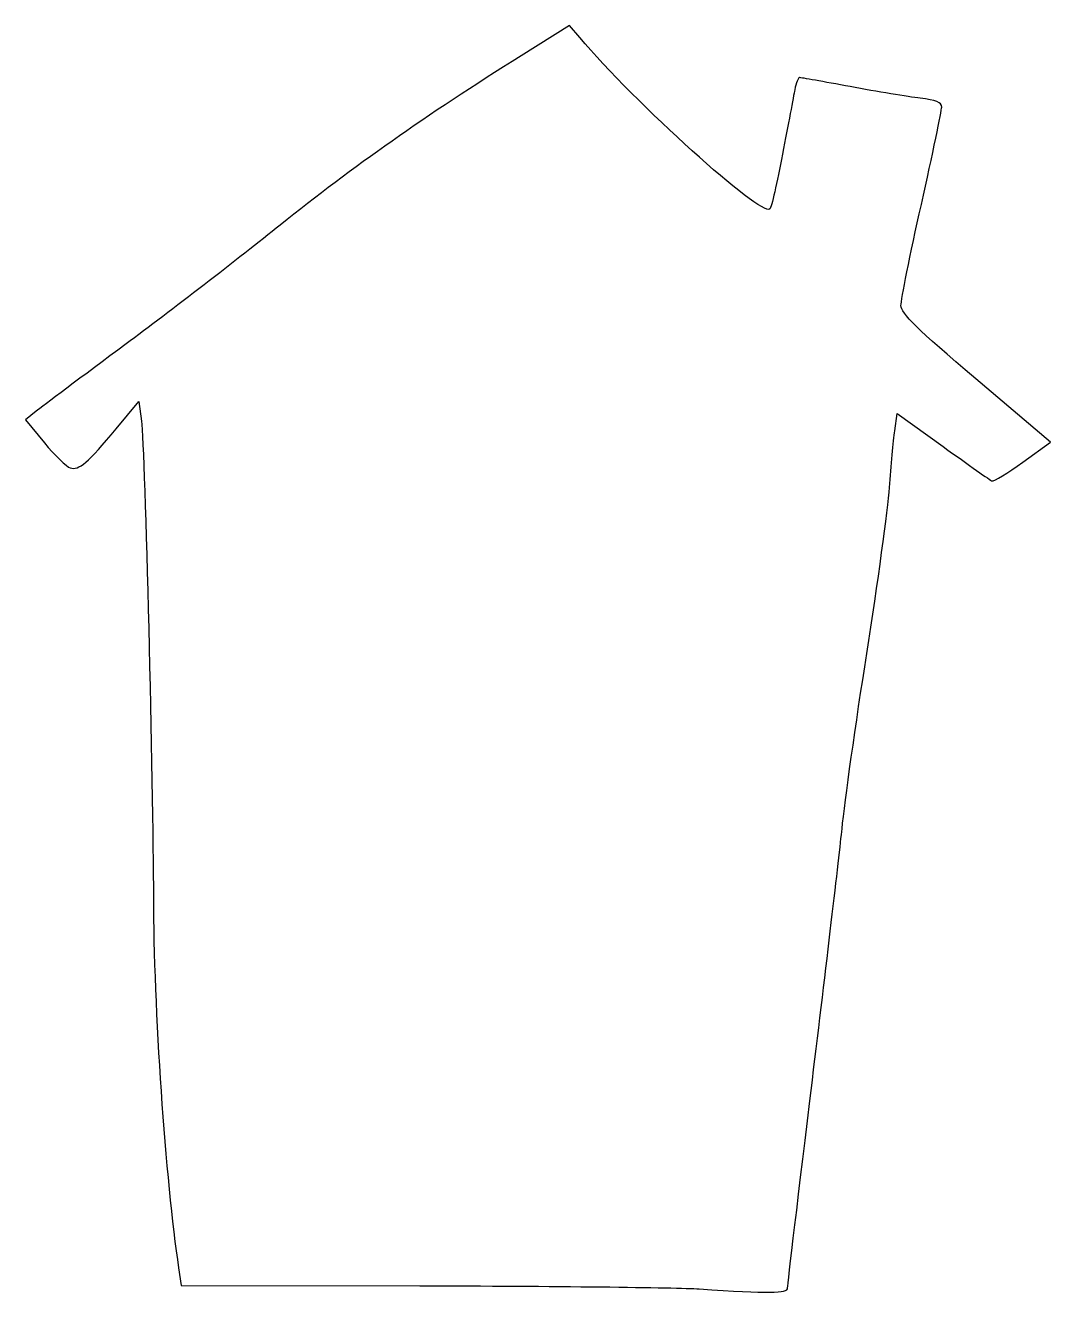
# Model space of a CAD drawing. Header units: centimetres. Extents: x -10.9 to 6.6, y -12.4 to 9.3.
import ezdxf

# ---------------------------------------------------------------- set-up
doc = ezdxf.new("R2010")
doc.units = ezdxf.units.CM
doc.header["$MEASUREMENT"] = 0
doc.layers.add('Layer 1', color=7, linetype='Continuous')

msp = doc.modelspace()

# ---------------------------------------------------------------- linework, layer by layer
at = {"layer": 'Layer 1'}
msp.add_open_spline([(0.59671, -12.30626), (0.21272, -12.28043), (-1.93962, -12.25626), (-4.18627, -12.25254), (-4.18627, -12.25254), (-4.18627, -12.25254), (-8.27107, -12.24578), (-8.27107, -12.24578), (-8.27107, -12.24578), (-8.27107, -12.24578), (-8.31777, -11.9426), (-8.31777, -11.9426), (-8.31777, -11.9426), (-8.54277, -10.48172), (-8.7487, -7.45931), (-8.74939, -5.6077), (-8.74939, -5.6077), (-8.7501, -3.71826), (-8.8952, 2.09802), (-8.95291, 2.55028), (-8.95291, 2.55028), (-8.95291, 2.55028), (-8.99618, 2.88935), (-8.99618, 2.88935), (-8.99618, 2.88935), (-8.99618, 2.88935), (-9.38401, 2.42262), (-9.38401, 2.42262), (-9.38401, 2.42262), (-9.86956, 1.8383), (-10.02631, 1.70509), (-10.17362, 1.7516), (-10.17362, 1.7516), (-10.23779, 1.77186), (-10.43668, 1.9658), (-10.61559, 2.18257), (-10.61559, 2.18257), (-10.61559, 2.18257), (-10.94089, 2.5767), (-10.94089, 2.5767), (-10.94089, 2.5767), (-10.94089, 2.5767), (-10.75749, 2.72067), (-10.75749, 2.72067), (-10.75749, 2.72067), (-10.65663, 2.79985), (-9.96319, 3.3186), (-9.21653, 3.87344), (-9.21653, 3.87344), (-8.46987, 4.42828), (-7.28297, 5.34399), (-6.57898, 5.90835), (-6.57898, 5.90835), (-5.32327, 6.915), (-4.1021, 7.77355), (-2.45372, 8.80864), (-2.45372, 8.80864), (-2.45372, 8.80864), (-1.62541, 9.32877), (-1.62541, 9.32877), (-1.62541, 9.32877), (-1.62541, 9.32877), (-1.45069, 9.12095), (-1.45069, 9.12095), (-1.45069, 9.12095), (-0.51293, 8.00552), (1.65799, 6.04729), (1.80411, 6.18503), (1.80411, 6.18503), (1.83173, 6.21106), (1.93016, 6.63447), (2.02284, 7.12594), (2.02284, 7.12594), (2.11552, 7.61742), (2.20941, 8.11288), (2.23148, 8.22697), (2.23148, 8.22697), (2.25355, 8.34106), (2.29, 8.43441), (2.31248, 8.43441), (2.31248, 8.43441), (2.33497, 8.43441), (2.72611, 8.36462), (3.18169, 8.27933), (3.18169, 8.27933), (3.63727, 8.19403), (4.17583, 8.1046), (4.3785, 8.0806), (4.3785, 8.0806), (4.64984, 8.04846), (4.74698, 8.00885), (4.74698, 7.93034), (4.74698, 7.93034), (4.74698, 7.87171), (4.59014, 7.12101), (4.39844, 6.26211), (4.39844, 6.26211), (4.20673, 5.40322), (4.04965, 4.62445), (4.04935, 4.53152), (4.04935, 4.53152), (4.04892, 4.39916), (4.32647, 4.12722), (5.33033, 3.2764), (5.33033, 3.2764), (5.33033, 3.2764), (6.61185, 2.19025), (6.61185, 2.19025), (6.61185, 2.19025), (6.61185, 2.19025), (6.13594, 1.84967), (6.13594, 1.84967), (6.13594, 1.84967), (5.8742, 1.66236), (5.63787, 1.5174), (5.61078, 1.52754), (5.61078, 1.52754), (5.58369, 1.53768), (5.2068, 1.80227), (4.77325, 2.11552), (4.77325, 2.11552), (4.77325, 2.11552), (3.98498, 2.68506), (3.98498, 2.68506), (3.98498, 2.68506), (3.98498, 2.68506), (3.94194, 2.3843), (3.94194, 2.3843), (3.94194, 2.3843), (3.91826, 2.21889), (3.8777, 1.78196), (3.85179, 1.41336), (3.85179, 1.41336), (3.82589, 1.04475), (3.65144, -0.2334), (3.46414, -1.42698), (3.46414, -1.42698), (3.27684, -2.62056), (3.08603, -3.97052), (3.04012, -4.42688), (3.04012, -4.42688), (2.99421, -4.88325), (2.76602, -6.81954), (2.53304, -8.72973), (2.53304, -8.72973), (2.30005, -10.63993), (2.10943, -12.24121), (2.10943, -12.28813), (2.10943, -12.28813), (2.10943, -12.3828), (1.79146, -12.38661), (0.59671, -12.30626)], degree=3, knots=[0, 0, 0, 0, 0.02564103, 0.02564103, 0.02564103, 0.02564103, 0.05128205, 0.05128205, 0.05128205, 0.05128205, 0.07692308, 0.07692308, 0.07692308, 0.07692308, 0.1025641, 0.1025641, 0.1025641, 0.1025641, 0.12820513, 0.12820513, 0.12820513, 0.12820513, 0.15384615, 0.15384615, 0.15384615, 0.15384615, 0.17948718, 0.17948718, 0.17948718, 0.17948718, 0.20512821, 0.20512821, 0.20512821, 0.20512821, 0.23076923, 0.23076923, 0.23076923, 0.23076923, 0.25641026, 0.25641026, 0.25641026, 0.25641026, 0.28205128, 0.28205128, 0.28205128, 0.28205128, 0.30769231, 0.30769231, 0.30769231, 0.30769231, 0.33333333, 0.33333333, 0.33333333, 0.33333333, 0.35897436, 0.35897436, 0.35897436, 0.35897436, 0.38461538, 0.38461538, 0.38461538, 0.38461538, 0.41025641, 0.41025641, 0.41025641, 0.41025641, 0.43589744, 0.43589744, 0.43589744, 0.43589744, 0.46153846, 0.46153846, 0.46153846, 0.46153846, 0.48717949, 0.48717949, 0.48717949, 0.48717949, 0.51282051, 0.51282051, 0.51282051, 0.51282051, 0.53846154, 0.53846154, 0.53846154, 0.53846154, 0.56410256, 0.56410256, 0.56410256, 0.56410256, 0.58974359, 0.58974359, 0.58974359, 0.58974359, 0.61538462, 0.61538462, 0.61538462, 0.61538462, 0.64102564, 0.64102564, 0.64102564, 0.64102564, 0.66666667, 0.66666667, 0.66666667, 0.66666667, 0.69230769, 0.69230769, 0.69230769, 0.69230769, 0.71794872, 0.71794872, 0.71794872, 0.71794872, 0.74358974, 0.74358974, 0.74358974, 0.74358974, 0.76923077, 0.76923077, 0.76923077, 0.76923077, 0.79487179, 0.79487179, 0.79487179, 0.79487179, 0.82051282, 0.82051282, 0.82051282, 0.82051282, 0.84615385, 0.84615385, 0.84615385, 0.84615385, 0.87179487, 0.87179487, 0.87179487, 0.87179487, 0.8974359, 0.8974359, 0.8974359, 0.8974359, 0.92307692, 0.92307692, 0.92307692, 0.92307692, 0.94871795, 0.94871795, 0.94871795, 0.94871795, 1, 1, 1, 1], dxfattribs=at)

doc.saveas('drawing.dxf')
